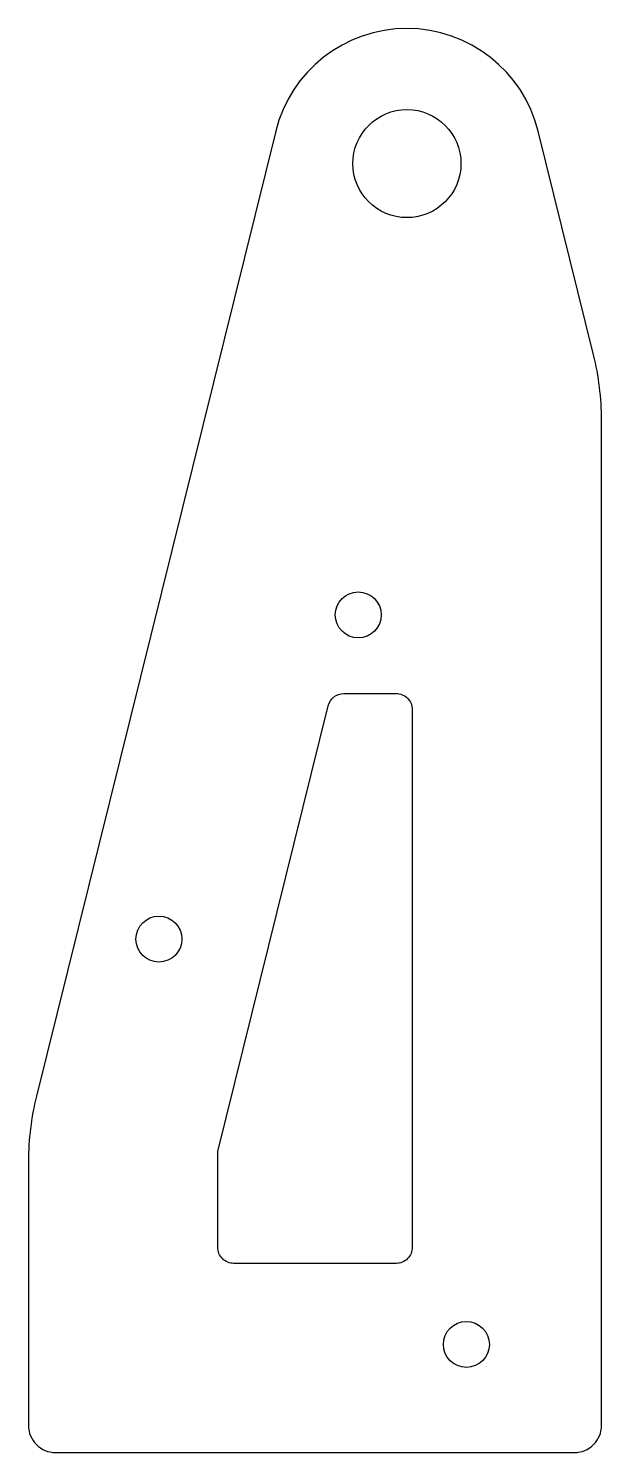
# Model space of a CAD drawing. Extents: x -70 to 36, y -238 to 25.
import ezdxf

# ---------------------------------------------------------------- set-up
doc = ezdxf.new("R2010")
doc.units = 0

msp = doc.modelspace()

# ---------------------------------------------------------------- linework, layer by layer
at = {"layer": '1'}
for points in [[(36, -47.43, 0.060816), (34.53, -35.4), (24.27, 6.01, 0.782397), (-24.27, 6.01), (-68.53, -172.58, 0.060816), (-70, -184.6), (-70, -233.5, 0.414214), (-65, -238.5), (31, -238.5, 0.414214), (36, -233.5)], [(1, -101.05), (1, -200.5, -0.414214), (-2, -203.5), (-32, -203.5, -0.414214), (-35, -200.5), (-35, -182.77), (-14.56, -100.33, -0.344714), (-11.65, -98.05), (-2, -98.05, -0.414214)]]:
    msp.add_lwpolyline(points, format="xyb", close=True, dxfattribs=at)
for centre, radius in [((0, 0), 10), ((-9, -83.5), 4.25), ((-45.87, -143.5), 4.25), ((11, -218.5), 4.25)]:
    msp.add_circle(centre, radius, dxfattribs=at)

doc.saveas('drawing.dxf')
